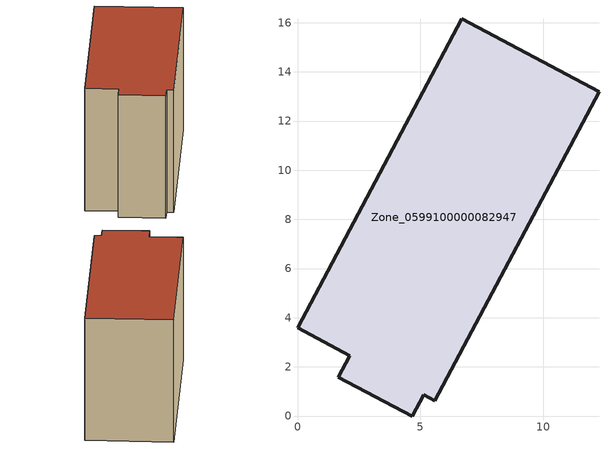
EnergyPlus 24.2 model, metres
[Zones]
Zone_0599100000082947
 floor ground (C_G): 1.66,1.58 2.13,2.46 0,3.6 6.68,16.15 12.27,13.19 5.58,0.63 5.14,0.86 4.67,0 z0
 wall outside (C_F): 2.13,2.46 1.66,1.58 4.67,0 5.14,0.86 5.58,0.63 12.27,13.19 6.68,16.15 0,3.6 2.13,2.46 z0:9.53
 roof outside (C_R): 6.68,16.15 0,3.6 2.13,2.46 1.66,1.58 4.67,0 5.14,0.86 5.58,0.63 12.27,13.19 z9.53
[BUILDING]
Pand.0599100000082947: North Axis=0; Terrain=City; Loads Convergence Tolerance Value=0.04; Temperature Convergence Tolerance Value=0.4; Solar Distribution=FullExterior; Maximum Number of Warmup Days=25; Minimum Number of Warmup Days=1
[Site:Location]
Rotterdam.The.Hague.AP_ZH_NLD Design_Conditions: Latitude=51.96; Longitude=4.45; Time Zone=1; Elevation=-4.5
[SITE:GROUNDTEMPERATURE:BUILDINGSURFACE]
18, 18, 18, 18, 18, 18, 18, 18, 18, 18, 18, 18
[MATERIAL] Thermal Absorptance=0.9; Solar Absorptance=0.7; Visible Absorptance=0.7
Name | Roughness | Thickness | Conductivity | Density | Specific Heat
G.TC.1946 | MediumSmooth | 0.15 | 1 | 540 | 1210
F.TC.1946 | Rough | 0.3 | 0.857143 | 1920 | 840
R.TC.1946 | MediumRough | 0.2 | 0.909091 | 1500 | 1000
[CONSTRUCTION]
C_G: G.TC.1946
C_F: F.TC.1946
C_R: R.TC.1946
[ZONE]
Zone_0599100000082947: Type=1; Multiplier=1; Ceiling Height=Autocalculate; Volume=Autocalculate; Floor Area=autocalculate; Part of Total Floor Area=Yes
[ZONEINFILTRATION:DESIGNFLOWRATE]
Infil_Zone_0599100000082947: Zone or ZoneList or Space or SpaceList=Zone_0599100000082947; Schedule=AlwaysOn; Design Flow Rate Calculation Method=Flow/Area; Flow Rate per Floor Area=0.003; Constant Term Coefficient=1; Temperature Term Coefficient=0; Velocity Term Coefficient=0; Velocity Squared Term Coefficient=0
[HVACTEMPLATE:ZONE:IDEALLOADSAIRSYSTEM]
Zone_0599100000082947: Maximum Heating Supply Air Temperature=50; Minimum Cooling Supply Air Temperature=13; Maximum Heating Supply Air Humidity Ratio=0.0156; Minimum Cooling Supply Air Humidity Ratio=0.0077; Heating Limit=NoLimit; Cooling Limit=NoLimit; Dehumidification Control Type=ConstantSensibleHeatRatio; Cooling Sensible Heat Ratio=0.7; Dehumidification Setpoint=60; Humidification Control Type=None; Humidification Setpoint=30; Outdoor Air Method=None; Outdoor Air Flow Rate per Person=0.00944; Outdoor Air Flow Rate per Zone Floor Area=0; Outdoor Air Flow Rate per Zone=0; Demand Controlled Ventilation Type=None; Outdoor Air Economizer Type=NoEconomizer; Heat Recovery Type=None; Sensible Heat Recovery Effectiveness=0.7; Latent Heat Recovery Effectiveness=0.65
[ZONECONTROL:THERMOSTAT]
ThermostatControl_Zone_0599100000082947: Zone or ZoneList=Zone_0599100000082947; Control Type Schedule=DualSetpointControlType; Control 1=Thermostat_Zone_0599100000082947; Temperature Difference Between Cutout And Setpoint=0
[THERMOSTATSETPOINT:DUALSETPOINT]
Thermostat_Zone_0599100000082947: Heating Setpoint Temperature Schedule=HeatingSetpoint_Zone_0599100000082947; Cooling Setpoint Temperature Schedule=CoolingSetpoint_Zone_0599100000082947
[SCHEDULE:COMPACT]
HeatingSetpoint_Zone_0599100000082947: Through: 12/31, For: AllDays, Until: 24:00, 21
CoolingSetpoint_Zone_0599100000082947: Through: 12/31, For: AllDays, Until: 24:00, 24
DualSetpointControlType: Through: 12/31, For: AllDays, Until: 24:00, 4
AlwaysOn: Through: 12/31, For: AllDays, Until: 24:00, 1
